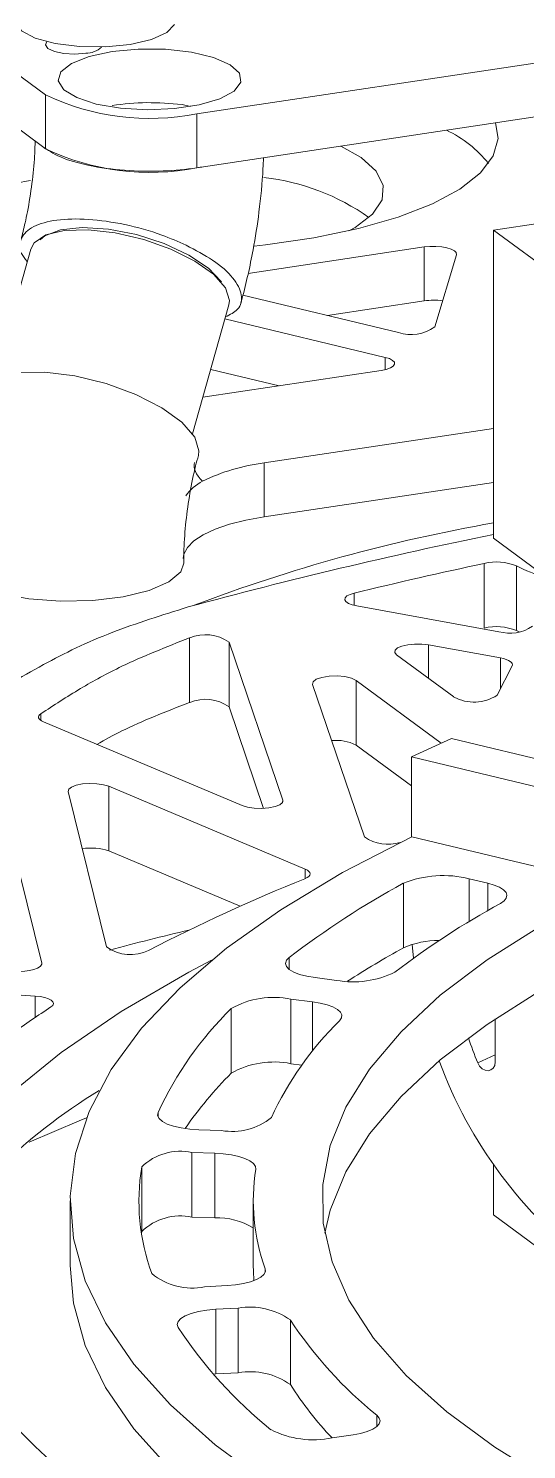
# Model space of a CAD drawing. Header units: millimetres. Extents: x 30 to 313, y 16 to 167.
# Drawn here: x 168.95 to 179.84, y 80.64 to 111.73 of the extents above; entities that cross this region are included whole.
import ezdxf

# ---------------------------------------------------------------- set-up
doc = ezdxf.new("R2010")
doc.units = ezdxf.units.MM

msp = doc.modelspace()

# ---------------------------------------------------------------- linework, layer by layer
at = {"color": 7, "linetype": 'Continuous', "lineweight": 15}
for p, q in [((169.328, 110.28), (154.516, 121.217)), ((154.582, 119.99), (169.262, 109.15)), ((187.674, 112.126), (172.635, 109.863)), ((172.781, 108.707), (187.528, 110.926)), ((169.328, 109.101), (169.328, 110.28)), ((172.635, 108.685), (172.635, 109.863)), ((169.328, 109.101), (169.262, 109.15)), ((172.635, 108.685), (172.781, 108.707)), ((179.118, 107.32), (180.189, 107.481)), ((179.118, 107.32), (184.261, 103.522)), ((179.118, 100.578), (179.118, 107.32)), ((173.758, 106.373), (177.604, 106.952)), ((177.604, 106.952), (177.604, 105.773)), ((169.006, 106.906), (168.211, 104.084)), ((178.307, 106.783), (177.833, 105.202)), ((177.043, 105.083), (173.64, 105.898)), ((175.49, 105.455), (177.604, 105.773)), ((172.542, 102.863), (173.337, 105.685)), ((173.25, 105.376), (176.75, 104.537)), ((176.664, 104.25), (172.768, 103.664)), ((172.939, 104.272), (174.432, 103.914)), ((174.105, 102.226), (179.118, 102.98)), ((174.105, 102.226), (174.105, 101.048)), ((174.105, 101.048), (179.118, 101.802)), ((180.455, 99.591), (179.118, 100.578)), ((178.917, 98.616), (178.917, 100.03)), ((179.62, 98.56), (179.62, 99.974)), ((179.237, 98.535), (176.13, 99.099)), ((179.678, 98.529), (179.62, 98.56)), ((172.478, 96.988), (172.478, 98.403)), ((173.338, 98.307), (174.512, 94.853)), ((173.338, 96.893), (173.338, 98.307)), ((179.272, 97.96), (177.695, 98.246)), ((178.252, 97.107), (177, 98.031)), ((179.526, 97.785), (179.2, 97.147)), ((175.162, 97.382), (176.297, 94.044)), ((177.975, 96.095), (176.115, 97.469)), ((176.115, 96.055), (176.115, 97.469)), ((173.338, 96.893), (174.094, 94.67)), ((169.282, 96.563), (173.623, 94.731)), ((177.325, 95.794), (178.201, 96.2)), ((178.201, 96.2), (182.667, 95.13)), ((177.325, 95.161), (176.115, 96.055)), ((177.325, 94.046), (177.325, 95.794)), ((177.325, 95.794), (181.792, 94.724)), ((169.244, 91.284), (168.286, 95.164)), ((170.713, 95.153), (175.004, 93.341)), ((170.713, 93.738), (170.713, 95.153)), ((170.661, 91.638), (169.823, 95.036)), ((179.558, 93.515), (177.331, 94.048)), ((170.713, 93.738), (173.579, 92.528)), ((181.792, 92.98), (179.558, 93.515)), ((177.148, 91.618), (177.148, 93.032)), ((178.996, 93.034), (178.589, 93.131)), ((177.371, 91.394), (177.337, 91.695)), ((175.689, 90.908), (175.221, 90.967)), ((169.105, 90.564), (166.823, 90.724)), ((175.159, 90.44), (174.691, 90.499)), ((174.691, 89.085), (174.691, 90.499)), ((173.387, 88.877), (173.387, 90.291)), ((179.155, 89.122), (179.155, 90.064)), ((174.93, 89.055), (174.691, 89.085)), ((173.175, 87.622), (172.677, 87.639)), ((173.026, 87.124), (172.528, 87.141)), ((172.528, 85.727), (172.528, 87.141)), ((173.026, 85.71), (173.026, 87.124)), ((171.43, 85.414), (171.43, 86.828)), ((179.118, 85.776), (179.118, 86.879)), ((169.868, 86.082), (169.868, 84.668)), ((173.868, 86.082), (173.868, 84.668)), ((173.026, 85.71), (172.528, 85.727)), ((184.261, 81.979), (179.118, 85.776)), ((171.424, 85.375), (171.43, 85.414)), ((173.298, 84.231), (172.804, 84.204)), ((173.54, 83.738), (173.047, 83.711)), ((173.047, 82.297), (173.047, 83.711)), ((173.54, 82.324), (173.54, 83.738)), ((174.681, 82.063), (174.681, 83.477)), ((172.996, 82.294), (173.047, 82.297)), ((173.54, 82.324), (173.047, 82.297)), ((176.05, 80.967), (175.593, 80.898))]:
    msp.add_line(p, q, dxfattribs=at)
at = {"color": 8, "linetype": 'Continuous', "lineweight": 15}
for p, q in [((172.311, 110.066), (172.496, 110.027)), ((176.75, 104.537), (176.75, 104.267)), ((176.074, 99.111), (176.074, 99.38)), ((177.695, 97.518), (177.695, 98.246)), ((179.272, 97.288), (179.272, 97.96)), ((169.225, 96.594), (169.225, 96.74)), ((174.512, 94.816), (174.512, 94.853)), ((175.004, 93.135), (175.004, 93.341)), ((178.589, 92.197), (178.589, 93.131)), ((178.996, 92.437), (178.996, 93.034)), ((174.656, 91.147), (174.656, 91.41)), ((169.244, 91.257), (169.244, 91.284)), ((169.105, 90.1), (169.105, 90.564)), ((175.159, 89.355), (175.159, 90.44)), ((178.773, 89.103), (179.155, 89.28)), ((171.787, 87.922), (171.787, 88.018)), ((174.13, 84.521), (174.13, 84.599)), ((176.567, 81.147), (176.567, 81.394))]:
    msp.add_line(p, q, dxfattribs=at)
at = {"color": 7, "linetype": 'Continuous', "lineweight": 15, "flags": 128}
for points in [[(168.667, 111.906), (168.672, 111.864), (168.804, 111.68), (169.104, 111.521), (169.542, 111.401), (170.071, 111.335), (170.636, 111.328), (171.179, 111.381), (171.641, 111.49), (171.976, 111.642), (172.148, 111.821)], [(169.355, 111.443), (169.326, 111.373), (169.381, 111.294), (169.523, 111.228), (169.73, 111.185), (169.971, 111.171), (170.208, 111.19)], [(170.781, 111.228), (170.28, 111.12), (169.897, 110.968), (169.666, 110.785), (169.606, 110.587), (169.725, 110.392), (170.01, 110.218), (170.437, 110.079), (170.967, 109.988), (171.554, 109.954), (172.146, 109.979), (172.689, 110.06), (173.136, 110.192), (173.447, 110.362), (173.594, 110.554), (173.564, 110.753), (173.36, 110.939), (173, 111.098), (172.516, 111.214), (171.951, 111.277), (171.355, 111.282), (170.781, 111.228)], [(179.165, 109.667), (179.219, 109.323), (179.112, 108.942), (178.832, 108.571), (178.385, 108.218), (177.782, 107.893), (177.037, 107.601), (176.167, 107.352), (175.193, 107.149), (174.138, 106.998), (173.888, 106.971)], [(175.781, 109.158), (176.227, 108.908), (176.555, 108.61), (176.709, 108.298), (176.682, 107.981), (176.476, 107.672), (176.098, 107.381), (175.959, 107.302)], [(169.006, 106.906), (169.079, 107.041), (169.334, 107.215), (169.738, 107.314), (170.258, 107.33), (170.852, 107.263), (171.473, 107.117), (172.068, 106.905), (172.591, 106.643), (172.999, 106.354), (173.259, 106.059), (173.35, 105.784), (173.337, 105.685)], [(169.212, 107.107), (169.316, 107.197), (169.655, 107.33), (170.131, 107.381), (170.702, 107.343), (171.317, 107.221), (171.922, 107.026), (172.462, 106.774), (172.89, 106.489), (173.168, 106.195), (173.173, 106.187)], [(177.604, 106.952), (177.728, 106.964), (177.859, 106.965), (177.986, 106.956), (178.101, 106.935), (178.196, 106.905), (178.265, 106.868), (178.303, 106.827), (178.307, 106.783)], [(176.75, 104.537), (176.845, 104.508), (176.914, 104.471), (176.952, 104.429), (176.956, 104.385), (176.926, 104.343), (176.864, 104.305), (176.775, 104.273), (176.664, 104.25)], [(167.855, 103.744), (167.966, 103.927), (168.27, 104.107), (168.731, 104.204), (169.314, 104.212), (169.971, 104.129), (170.652, 103.963), (171.301, 103.725), (171.869, 103.435), (172.309, 103.116), (172.588, 102.793), (172.682, 102.492), (172.668, 102.39)], [(174.105, 101.048), (173.709, 100.976), (173.35, 100.885), (173.036, 100.777), (172.774, 100.655), (172.57, 100.521), (172.428, 100.379), (172.352, 100.231), (172.339, 100.136)], [(167.347, 100.036), (167.354, 99.973), (167.505, 99.743), (167.844, 99.536), (168.344, 99.369), (168.963, 99.255), (169.654, 99.204), (170.36, 99.219), (171.025, 99.299), (171.596, 99.439), (172.026, 99.626), (172.282, 99.846), (172.347, 100.034)], [(176.13, 99.099), (176.028, 99.123), (175.948, 99.155), (175.894, 99.193), (175.87, 99.234), (175.878, 99.276), (175.916, 99.316), (175.983, 99.351), (176.074, 99.38)], [(177, 98.031), (176.959, 98.081), (176.966, 98.132), (177.02, 98.181), (177.116, 98.221), (177.245, 98.25), (177.394, 98.265), (177.549, 98.263), (177.695, 98.246)], [(179.272, 97.96), (179.337, 97.946), (179.395, 97.928), (179.444, 97.908), (179.483, 97.886), (179.511, 97.862), (179.528, 97.837), (179.533, 97.811), (179.526, 97.785)], [(175.162, 97.382), (175.174, 97.441), (175.245, 97.494), (175.368, 97.536), (175.526, 97.561), (175.702, 97.567), (175.872, 97.552), (176.015, 97.518), (176.115, 97.469)], [(169.282, 96.563), (169.243, 96.583), (169.212, 96.604), (169.19, 96.626), (169.178, 96.649), (169.175, 96.672), (169.182, 96.695), (169.199, 96.718), (169.225, 96.74)], [(170.713, 95.153), (170.596, 95.188), (170.451, 95.21), (170.293, 95.216), (170.138, 95.204), (170.001, 95.177), (169.896, 95.137), (169.835, 95.088), (169.823, 95.036)], [(173.623, 94.731), (173.742, 94.695), (173.889, 94.673), (174.049, 94.668), (174.206, 94.68), (174.343, 94.708), (174.446, 94.75), (174.504, 94.8), (174.512, 94.853)], [(190.078, 94.429), (188.263, 93.948), (186.379, 93.376), (184.618, 92.762), (182.991, 92.109), (181.504, 91.42), (180.165, 90.697), (178.98, 89.945), (177.956, 89.168), (177.097, 88.368), (176.408, 87.551), (175.891, 86.719), (175.549, 85.877), (175.43, 85.375)], [(177.331, 94.048), (175.821, 93.267), (174.47, 92.454), (173.284, 91.612), (172.268, 90.747), (171.427, 89.861), (170.764, 88.958), (170.282, 88.042), (169.984, 87.118), (169.87, 86.189), (169.941, 85.26), (170.197, 84.334), (170.637, 83.416), (171.259, 82.51), (172.059, 81.62), (173.036, 80.749), (174.183, 79.902)], [(175.004, 93.341), (175.051, 93.318), (175.085, 93.292), (175.105, 93.264), (175.112, 93.236), (175.104, 93.208), (175.082, 93.181), (175.046, 93.155), (174.998, 93.132)], [(178.996, 93.034), (179.136, 92.993), (179.251, 92.945), (179.338, 92.89), (179.392, 92.831), (179.412, 92.769), (179.398, 92.707), (179.351, 92.648), (179.27, 92.592)], [(180.165, 92.111), (178.98, 91.359), (177.956, 90.582), (177.097, 89.782), (176.408, 88.965), (175.891, 88.133), (175.549, 87.292), (175.385, 86.444), (175.398, 85.595), (175.589, 84.748), (175.956, 83.908), (176.499, 83.078), (177.213, 82.263), (178.097, 81.467), (179.145, 80.692), (180.353, 79.945)], [(174.656, 91.41), (174.595, 91.346), (174.575, 91.279), (174.595, 91.212), (174.654, 91.148), (174.751, 91.089), (174.882, 91.038), (175.041, 90.997), (175.221, 90.967)], [(172.956, 91.35), (172.458, 91.087), (170.981, 90.224), (169.673, 89.331), (168.541, 88.412), (167.589, 87.47), (166.821, 86.51), (166.239, 85.536), (165.848, 84.551)], [(169.244, 91.284), (169.24, 91.246), (169.209, 91.208), (169.154, 91.174), (169.076, 91.146), (168.981, 91.124), (168.873, 91.11), (168.758, 91.104), (168.643, 91.108)], [(169.447, 90.325), (169.488, 90.361), (169.503, 90.399), (169.491, 90.437), (169.454, 90.473), (169.393, 90.505), (169.312, 90.532), (169.214, 90.552), (169.105, 90.564)], [(175.756, 90.024), (175.797, 90.086), (175.803, 90.15), (175.773, 90.213), (175.707, 90.272), (175.609, 90.327), (175.482, 90.374), (175.33, 90.412), (175.159, 90.44)], [(178.773, 89.103), (178.814, 89.032), (178.87, 88.975), (178.934, 88.94), (179.001, 88.93), (179.063, 88.947), (179.112, 88.987), (179.144, 89.048), (179.155, 89.122)], [(171.787, 88.018), (171.778, 87.951), (171.81, 87.885), (171.881, 87.822), (171.989, 87.765), (172.128, 87.716), (172.294, 87.678), (172.48, 87.652), (172.677, 87.639)], [(170.225, 87.901), (170.063, 87.837), (168.974, 87.369)], [(173.925, 86.775), (173.918, 86.838), (173.874, 86.9), (173.796, 86.958), (173.686, 87.01), (173.549, 87.054), (173.389, 87.088), (173.213, 87.112), (173.026, 87.124)], [(169.868, 84.668), (169.941, 83.846), (170.197, 82.92), (170.637, 82.002), (171.259, 81.096), (172.059, 80.205), (173.036, 79.335), (174.183, 78.487), (175.496, 77.668), (176.97, 76.878), (178.598, 76.124), (180.372, 75.406), (182.286, 74.73), (184.329, 74.098), (186.494, 73.512), (188.771, 72.975), (191.15, 72.49), (193.62, 72.059), (196.17, 71.683), (198.79, 71.364), (201.468, 71.104), (204.191, 70.904), (206.948, 70.764)], [(174.13, 84.599), (174.134, 84.536), (174.102, 84.473), (174.035, 84.414), (173.935, 84.36), (173.807, 84.313), (173.654, 84.275), (173.482, 84.248), (173.298, 84.231)], [(173.881, 84.338), (173.87, 84.544), (173.868, 84.668)], [(172.229, 83.314), (172.208, 83.38), (172.227, 83.447), (172.287, 83.512), (172.383, 83.57), (172.513, 83.622), (172.672, 83.663), (172.852, 83.693), (173.047, 83.711)], [(176.567, 81.394), (176.62, 81.333), (176.638, 81.27), (176.62, 81.207), (176.565, 81.146), (176.478, 81.089), (176.359, 81.04), (176.215, 80.998), (176.05, 80.967)]]:
    msp.add_lwpolyline(points, dxfattribs=at)
at = {"color": 7, "linetype": 'Continuous', "lineweight": 15}
for centre, radius, start, end in [((170.205, 111.708), 0.519, 270.368, 312.333), ((171.608, 115.048), 5.285, 244.4364, 281.2021), ((176.97, 107.153), 2.606, 38.4993, 64.5267), ((171.608, 113.869), 5.285, 244.4364, 281.2021), ((169.801, 103.699), 4.775, 99.627, 125.2797), ((173.535, 103.544), 4.961, 54.7715, 83.4434), ((177.809, 104.362), 1.426, 82.1376, 98.2978), ((177.326, 105.888), 0.853, 250.6694, 306.445), ((174.591, 98.137), 4.118, 96.779, 116.3839), ((173.183, 100.973), 0.952, 116.3503, 146.052), ((185.274, 65.799), 35.651, 99.9433, 110.8603), ((201.147, -6.739), 109.639, 101.59091, 105.17637), ((202.081, -7.715), 110.207, 102.13328, 103.64943), ((179.18, 98.895), 1.165, 67.8218, 103.0594), ((180.765, 102.123), 2.435, 241.9471, 257.6263), ((179.18, 97.481), 1.165, 67.8218, 103.0594), ((179.477, 99.374), 0.872, 254.0421, 304.341), ((172.821, 97.569), 0.901, 54.9585, 112.3674), ((172.821, 96.155), 0.901, 54.9585, 112.3674), ((178.692, 97.924), 0.929, 241.7061, 303.1967), ((175.683, 95.186), 0.971, 63.5793, 96.042), ((176.807, 94.773), 0.889, 235.0136, 287.7984), ((170.316, 92.552), 1.251, 71.4896, 98.554), ((189.392, 57.302), 38.613, 111.8876, 117.4686), ((186.521, 75.908), 19.522, 118.6955, 127.4311), ((178.022, 90.844), 2.356, 76.0863, 111.7802), ((188.076, 76.548), 18.301, 118.7614, 127.3968), ((184.812, 39.475), 53.965, 103.2282, 105.1303), ((177.914, 89.875), 1.904, 89.5602, 113.7179), ((171.184, 92.359), 0.89, 234.0594, 296.5222), ((187.901, 72.189), 22.206, 118.9632, 122.6399), ((176.053, 92.918), 2.043, 259.7293, 296.3847), ((174.318, 88.641), 1.895, 78.6693, 119.4504), ((181.2, 72.084), 21.699, 122.7935, 125.4745), ((178.725, 84.834), 7.633, 134.3671, 155.3487), ((180.77, 84.911), 7.162, 134.4359, 155.2799), ((187.167, 92.566), 9.08, 198.7387, 202.4204), ((174.318, 87.227), 1.895, 78.6693, 119.4504), ((187.206, 92.546), 9.878, 200.1285, 233.1008), ((179.642, 82.649), 8.827, 135.1259, 145.3752), ((177.04, 77.795), 12.543, 121.443, 147.5205), ((173.41, 88.955), 1.353, 260.03, 309.1737), ((172.271, 85.961), 1.207, 77.7089, 134.1429), ((176, 86.08), 4.631, 170.7108, 200.0323), ((178.213, 86.081), 4.344, 170.8057, 199.9374), ((172.271, 84.547), 1.207, 77.7089, 134.1429), ((173.097, 84.258), 1.454, 57.9778, 92.8049), ((172.528, 85.548), 1.372, 230.2058, 281.6191), ((173.797, 82.236), 1.524, 54.5683, 99.7004), ((182.3, 88.48), 9.115, 213.2906, 231.0297), ((180.355, 88.637), 9.715, 213.2319, 231.0884), ((173.797, 80.822), 1.524, 54.5683, 99.7004), ((181.299, 86.294), 7.856, 212.5884, 223.3902), ((181.638, 93.773), 18.102, 222.6641, 244.4503), ((175.18, 82.899), 2.043, 243.015, 281.6641)]:
    msp.add_arc(centre, radius, start, end, dxfattribs=at)
msp.add_ellipse((175.431, 101.643), major_axis=(2.851, -0.573), ratio=0.291921, start_param=3.116584, end_param=3.562244, dxfattribs=at)
msp.add_open_spline([(170.781, 110.05), (171.034, 110.078), (171.539, 110.134), (172.054, 110.088), (172.311, 110.066)], degree=3, dxfattribs=at)
for points, knots in [([(169.101, 109.269), (169.098, 109.162), (169.089, 108.862), (169.055, 108.545), (169.032, 108.341)], [0, 0, 0, 0, 0.3540514, 1, 1, 1, 1]), ([(172.781, 108.707), (172.732, 108.698), (172.455, 108.652), (171.875, 108.599), (171.046, 108.613), (170.258, 108.722), (169.617, 108.906), (169.378, 109.07), (169.262, 109.15)], [0, 0, 0, 0, 0.039015, 0.21939, 0.417392, 0.615394, 0.813396, 1, 1, 1, 1]), ([(173.594, 105.734), (173.604, 105.765), (173.665, 105.962), (173.755, 106.349), (173.887, 106.976), (174.006, 107.752), (174.072, 108.431), (174.088, 108.824), (174.091, 108.904)], [0, 0, 0, 0, 0.032639, 0.203037, 0.374571, 0.632019, 0.924598, 1, 1, 1, 1]), ([(169.032, 108.341), (169.002, 108.131), (168.959, 107.836), (168.873, 107.432), (168.822, 107.216), (168.786, 107.099), (168.783, 107.089)], [0, 0, 0, 0, 0.474233, 0.665479, 0.973307, 1, 1, 1, 1]), ([(168.928, 106.63), (168.881, 106.689), (168.732, 106.877), (168.766, 107.155), (169.028, 107.415), (169.547, 107.56), (170.249, 107.576), (171.055, 107.46), (171.806, 107.251), (172.226, 107.067), (172.401, 106.99)], [0, 0, 0, 0, 0.064062, 0.203432, 0.342801, 0.482171, 0.621541, 0.760911, 0.900281, 1, 1, 1, 1]), ([(172.401, 106.99), (172.605, 106.883), (173.031, 106.658), (173.46, 106.271), (173.647, 105.896), (173.589, 105.591), (173.358, 105.472), (173.258, 105.421)], [0, 0, 0, 0, 0.195131, 0.40933, 0.62353, 0.837729, 1, 1, 1, 1]), ([(172.347, 100.034), (172.348, 100.135), (172.352, 100.426), (172.391, 100.948), (172.478, 101.573), (172.579, 102.059), (172.648, 102.314), (172.668, 102.388)], [0, 0, 0, 0, 0.132111, 0.382831, 0.638009, 0.893615, 1, 1, 1, 1]), ([(159.628, 84.758), (159.771, 85.208), (160.07, 86.15), (160.643, 87.606), (161.345, 89.139), (162.193, 90.708), (163.193, 92.271), (164.275, 93.684), (165.411, 94.926), (166.556, 95.984), (167.811, 96.948), (169.193, 97.794), (170.67, 98.521), (171.876, 98.898), (172.445, 99.076)], [0, 0, 0, 0, 0.089484, 0.18707, 0.290094, 0.395921, 0.501963, 0.605703, 0.684032, 0.75837, 0.827741, 0.891359, 0.948752, 1, 1, 1, 1]), ([(169.225, 96.74), (169.508, 96.924), (170.05, 97.279), (171.083, 97.849), (171.965, 98.199), (172.478, 98.403)], [0, 0, 0, 0, 0.312304, 0.600341, 1, 1, 1, 1]), ([(170.452, 96.07), (170.629, 96.169), (171.214, 96.496), (171.958, 96.786), (172.478, 96.988)], [0, 0, 0, 0, 0.303033, 1, 1, 1, 1])]:
    msp.add_open_spline(points, degree=3, knots=knots, dxfattribs=at)

doc.saveas('drawing.dxf')
